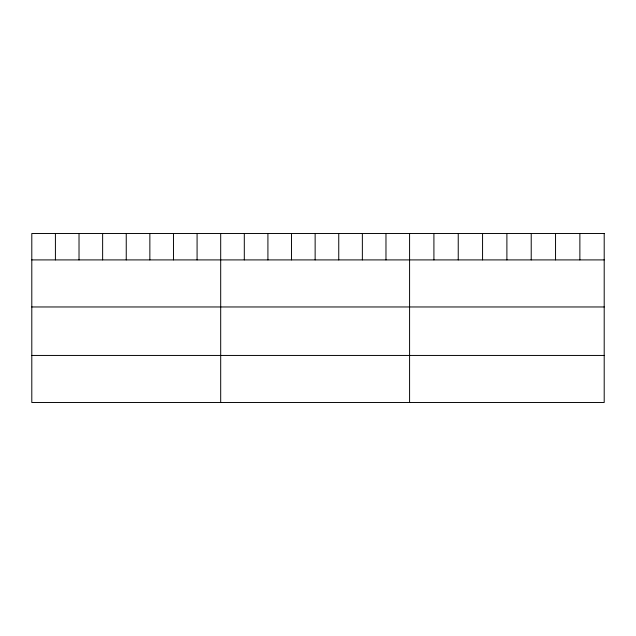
<?xml version="1.0" encoding="UTF-8"?>
<svg xmlns="http://www.w3.org/2000/svg" width="636" height="636" viewBox="0 0 636 636"><rect width="100%" height="100%" fill="white"/><g stroke="black" fill="none" stroke-linecap="round" stroke-linejoin="round"><path stroke-width="0.95" d="M31.8 259.909L604.2 259.909M31.8 306.965L604.2 306.965M31.8 355.445L604.2 355.445M579.873 233.499L579.873 259.909M555.546 233.499L555.546 259.909M531.219 233.499L531.219 259.909M506.892 233.499L506.892 259.909M482.565 233.499L482.565 259.909M458.238 233.499L458.238 259.909M433.911 233.499L433.911 259.909M409.584 233.499L409.584 402.501M385.973 233.499L385.973 259.909M362.361 233.499L362.361 259.909M338.75 233.499L338.75 259.909M315.138 233.499L315.138 259.909M291.526 233.499L291.526 259.909M267.915 233.499L267.915 259.909M244.304 233.499L244.304 259.909M220.692 233.499L220.692 402.501M197.081 233.499L197.081 259.909M173.469 233.499L173.469 259.909M149.858 233.499L149.858 259.909M126.246 233.499L126.246 259.909M102.635 233.499L102.635 259.909M79.023 233.499L79.023 259.909M55.412 233.499L55.412 259.909M604.2 233.499L31.8 233.499L31.8 402.501L604.2 402.501L604.2 233.499"/></g></svg>
